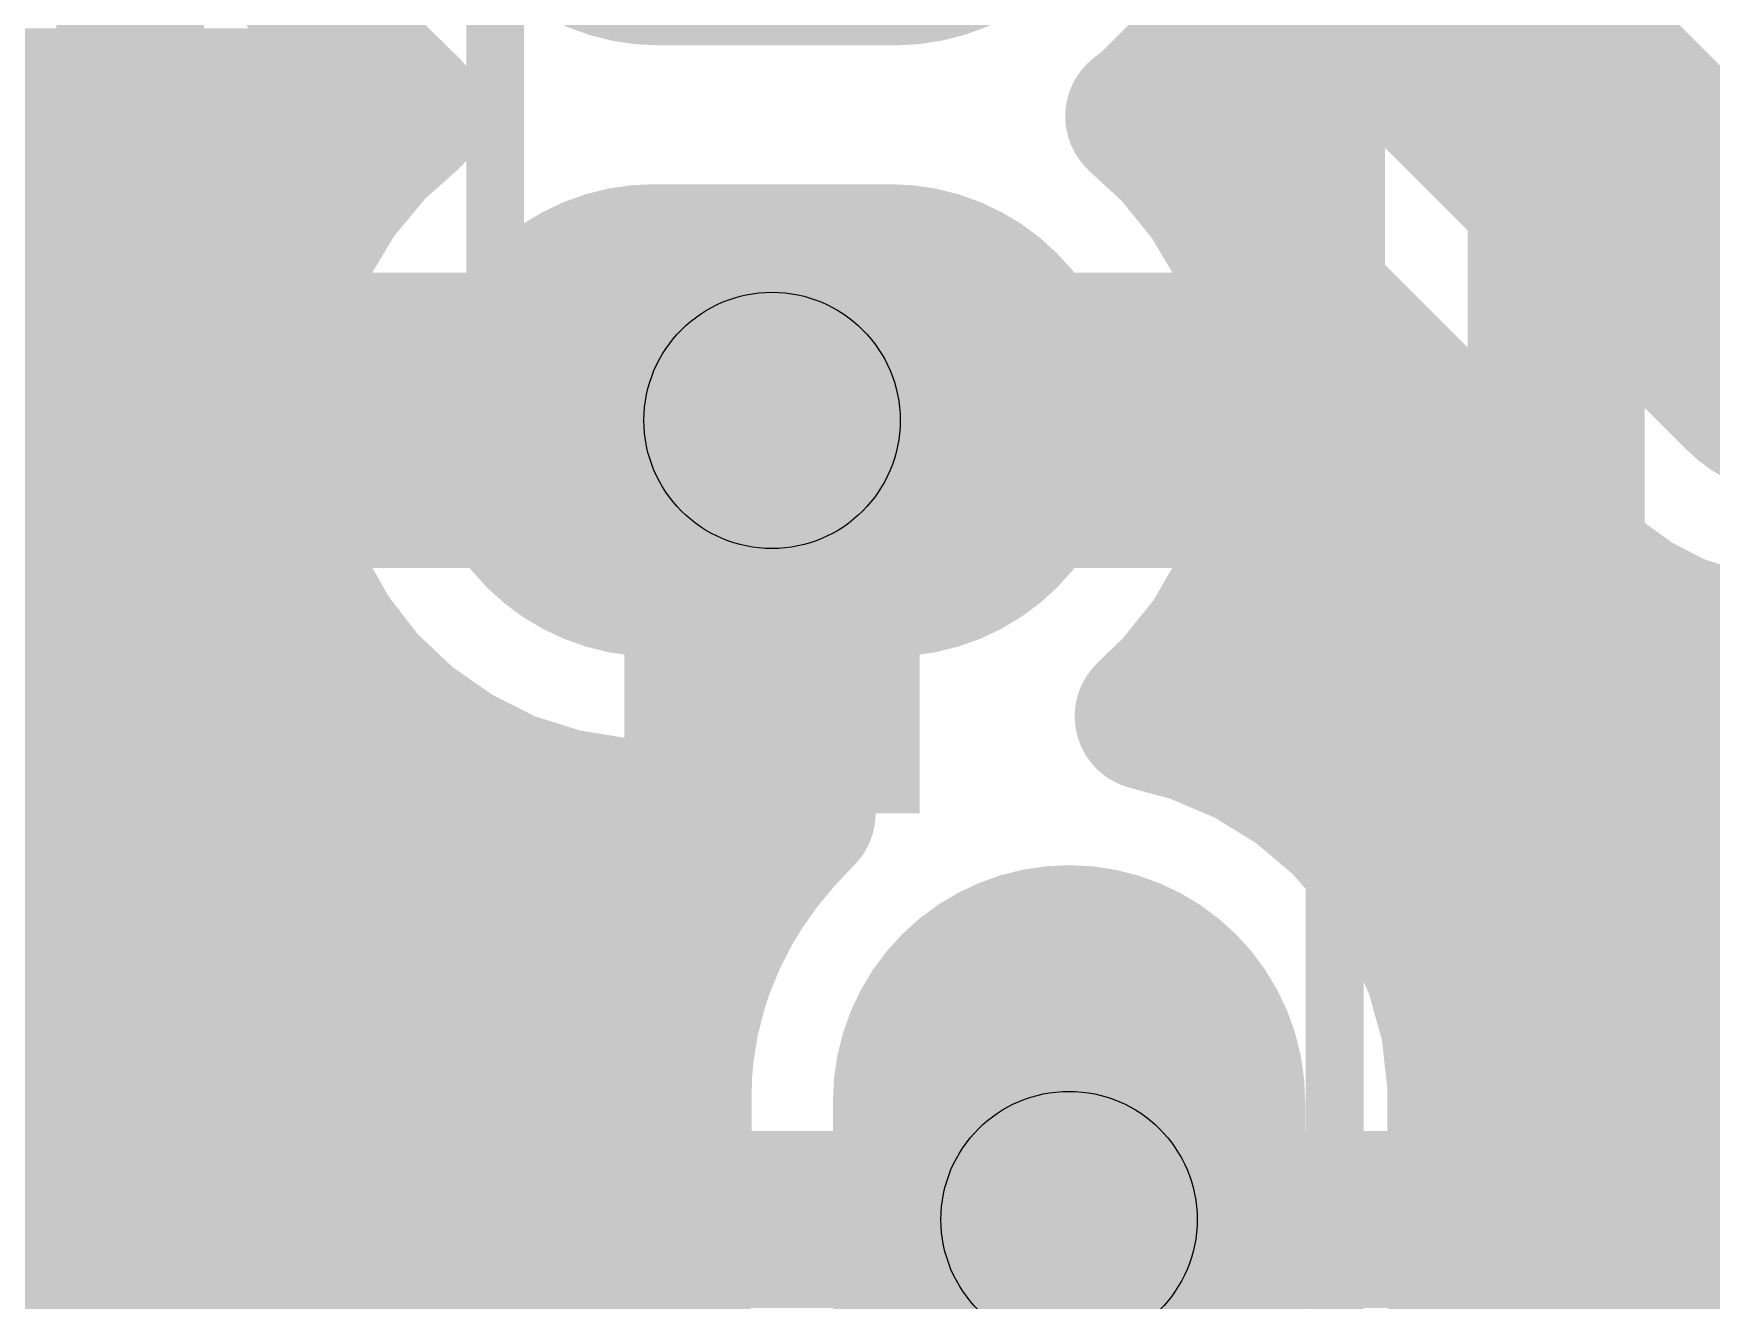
# Model space of a CAD drawing. Extents: x -0.06 to 2.31, y -0.06 to 2.06.
# Drawn here: x 0.4531 to 0.7373, y 1.0345 to 1.249 of the extents above; entities that cross this region are included whole.
import ezdxf

# ---------------------------------------------------------------- set-up
doc = ezdxf.new("R2010")
doc.units = 0
for name, color, linetype in [('Bottom', 6, 'CONTINUOUS'), ('Drill_Bottom', 8, 'CONTINUOUS'), ('Drill_Top', 7, 'CONTINUOUS'), ('Top', 5, 'CONTINUOUS'), ('Top_Silk', 2, 'CONTINUOUS')]:
    doc.layers.add(name, color=color, linetype=linetype)

msp = doc.modelspace()

# ---------------------------------------------------------------- linework, layer by layer
at = {"layer": 'Bottom', "linetype": 'CONTINUOUS'}
for points, const_width in [([(0.711, 1.791), (0.711, 0.754)], 0.03), ([(0.6695, 1.1206), (0.6695, 1.5418)], 0.025), ([(0.5023, 1.2523), (0.4976, 1.2616)], 0.025), ([(0.6604, 1.2616), (0.6557, 1.2523)], 0.025), ([(0.5084, 1.2438), (0.5023, 1.2523)], 0.025), ([(0.6557, 1.2523), (0.6496, 1.2438)], 0.025), ([(0.5169, 1.2355), (0.5084, 1.2438)], 0.025), ([(0.6496, 1.2438), (0.6422, 1.2364)], 0.025), ([(0.367, 1.2374), (0.5122, 1.2374)], 0.025), ([(0.5104, 1.2297), (0.5169, 1.2355)], 0.025), ([(0.6422, 1.2364), (0.6403, 1.235)], 0.025), ([(0.6458, 1.2374), (0.667, 1.2374)], 0.025), ([(0.6403, 1.235), (0.6466, 1.2292)], 0.025), ([(0.504, 1.222), (0.5104, 1.2297)], 0.025), ([(0.6466, 1.2292), (0.6529, 1.2214)], 0.025), ([(0.4989, 1.2135), (0.504, 1.222)], 0.025), ([(0.6529, 1.2214), (0.658, 1.2128)], 0.025), ([(0.367, 1.2126), (0.496, 1.2126)], 0.025), ([(0.4951, 1.2042), (0.4989, 1.2135)], 0.025), ([(0.658, 1.2128), (0.6617, 1.2035)], 0.025), ([(0.4927, 1.1945), (0.4951, 1.2042)], 0.025), ([(0.6617, 1.2035), (0.6639, 1.1938)], 0.025), ([(0.4918, 1.1835), (0.6647, 1.1835)], 0.05), ([(0.5782, 1.1835), (0.5782, 1.117)], 0.05), ([(0.4918, 1.1846), (0.4927, 1.1945)], 0.025), ([(0.6639, 1.1938), (0.6647, 1.1835)], 0.025), ([(0.367, 1.1877), (0.4894, 1.1877)], 0.025), ([(0.4923, 1.1746), (0.4918, 1.1846)], 0.025), ([(0.6647, 1.1835), (0.664, 1.1735)], 0.025), ([(0.4944, 1.1648), (0.4923, 1.1746)], 0.025), ([(0.664, 1.1735), (0.6618, 1.1638)], 0.025), ([(0.4979, 1.1555), (0.4944, 1.1648)], 0.025), ([(0.367, 1.1628), (0.4925, 1.1628)], 0.025), ([(0.6618, 1.1638), (0.6581, 1.1545)], 0.025), ([(0.5028, 1.1468), (0.4979, 1.1555)], 0.025), ([(0.6581, 1.1545), (0.6531, 1.1459)], 0.025), ([(0.5089, 1.1389), (0.5028, 1.1468)], 0.025), ([(0.6531, 1.1459), (0.6468, 1.1381)], 0.025), ([(0.5162, 1.132), (0.5089, 1.1389)], 0.025), ([(0.367, 1.138), (0.5073, 1.138)], 0.025), ([(0.6468, 1.1381), (0.6419, 1.1334)], 0.025), ([(0.6492, 1.138), (0.667, 1.138)], 0.025), ([(0.6419, 1.1334), (0.6497, 1.1313)], 0.025), ([(0.5244, 1.1263), (0.5162, 1.132)], 0.025), ([(0.6497, 1.1313), (0.6589, 1.1274)], 0.025), ([(0.6589, 1.1274), (0.6675, 1.1221)], 0.025), ([(0.5333, 1.1218), (0.5244, 1.1263)], 0.025), ([(0.5428, 1.1188), (0.5333, 1.1218)], 0.025), ([(0.6675, 1.1221), (0.6695, 1.1206)], 0.025), ([(0.5527, 1.1172), (0.5428, 1.1188)], 0.025), ([(0.5832, 1.117), (0.5527, 1.1172)], 0.025), ([(0.5773, 1.1107), (0.5832, 1.117)], 0.025), ([(0.0218, 1.1131), (0.5769, 1.1131)], 0.025), ([(0.5716, 1.1026), (0.5773, 1.1107)], 0.025), ([(0.567, 1.0937), (0.5716, 1.1026)], 0.025), ([(0.5639, 1.0842), (0.567, 1.0937)], 0.025), ([(0.259, 1.0882), (0.5626, 1.0882)], 0.025), ([(0.5623, 1.0743), (0.5639, 1.0842)], 0.025), ([(0.562, 1.0282), (0.5623, 1.0743)], 0.025), ([(0.2802, 1.0634), (0.5595, 1.0634)], 0.025), ([(0.562, 1.0482), (0.6285, 1.0482)], 0.03), ([(0.6285, 1.0482), (0.6285, 0.9618)], 0.03), ([(0.439, 1.0456), (0.4855, 0.9992)], 0.025), ([(0.4487, 1.0385), (0.5595, 1.0385)], 0.025), ([(0.5626, 1.0194), (0.562, 1.0282)], 0.025)]:
    msp.add_lwpolyline(points, dxfattribs=dict(at, const_width=const_width))
for points, const_width in [([(0.579, 1.287, 1), (0.539, 1.287, 1), (0.579, 1.287, 1)], 0.04), ([(0.619, 1.287, 1), (0.579, 1.287, 1), (0.619, 1.287, 1)], 0.04), ([(0.496, 1.2523, 1), (0.5085, 1.2523, 1), (0.496, 1.2523, 1)], 0.0125), ([(0.496, 1.2523, 1), (0.5085, 1.2523, 1), (0.496, 1.2523, 1)], 0.0125), ([(0.6495, 1.2523, 1), (0.662, 1.2523, 1), (0.6495, 1.2523, 1)], 0.0125), ([(0.6495, 1.2523, 1), (0.662, 1.2523, 1), (0.6495, 1.2523, 1)], 0.0125), ([(0.5022, 1.2438, 1), (0.5147, 1.2438, 1), (0.5022, 1.2438, 1)], 0.0125), ([(0.5022, 1.2438, 1), (0.5147, 1.2438, 1), (0.5022, 1.2438, 1)], 0.0125), ([(0.6433, 1.2438, 1), (0.6558, 1.2438, 1), (0.6433, 1.2438, 1)], 0.0125), ([(0.6433, 1.2438, 1), (0.6558, 1.2438, 1), (0.6433, 1.2438, 1)], 0.0125), ([(0.5106, 1.2355, 1), (0.5231, 1.2355, 1), (0.5106, 1.2355, 1)], 0.0125), ([(0.5106, 1.2355, 1), (0.5231, 1.2355, 1), (0.5106, 1.2355, 1)], 0.0125), ([(0.6359, 1.2364, 1), (0.6484, 1.2364, 1), (0.6359, 1.2364, 1)], 0.0125), ([(0.6359, 1.2364, 1), (0.6484, 1.2364, 1), (0.6359, 1.2364, 1)], 0.0125), ([(0.6341, 1.235, 1), (0.6466, 1.235, 1), (0.6341, 1.235, 1)], 0.0125), ([(0.6341, 1.235, 1), (0.6466, 1.235, 1), (0.6341, 1.235, 1)], 0.0125), ([(0.5042, 1.2297, 1), (0.5167, 1.2297, 1), (0.5042, 1.2297, 1)], 0.0125), ([(0.5042, 1.2297, 1), (0.5167, 1.2297, 1), (0.5042, 1.2297, 1)], 0.0125), ([(0.6403, 1.2292, 1), (0.6528, 1.2292, 1), (0.6403, 1.2292, 1)], 0.0125), ([(0.6403, 1.2292, 1), (0.6528, 1.2292, 1), (0.6403, 1.2292, 1)], 0.0125), ([(0.4978, 1.222, 1), (0.5103, 1.222, 1), (0.4978, 1.222, 1)], 0.0125), ([(0.4978, 1.222, 1), (0.5103, 1.222, 1), (0.4978, 1.222, 1)], 0.0125), ([(0.6466, 1.2214, 1), (0.6591, 1.2214, 1), (0.6466, 1.2214, 1)], 0.0125), ([(0.6466, 1.2214, 1), (0.6591, 1.2214, 1), (0.6466, 1.2214, 1)], 0.0125), ([(0.4926, 1.2135, 1), (0.5051, 1.2135, 1), (0.4926, 1.2135, 1)], 0.0125), ([(0.4926, 1.2135, 1), (0.5051, 1.2135, 1), (0.4926, 1.2135, 1)], 0.0125), ([(0.6517, 1.2128, 1), (0.6642, 1.2128, 1), (0.6517, 1.2128, 1)], 0.0125), ([(0.6517, 1.2128, 1), (0.6642, 1.2128, 1), (0.6517, 1.2128, 1)], 0.0125), ([(0.5782, 1.1835, 1), (0.5382, 1.1835, 1), (0.5782, 1.1835, 1)], 0.04), ([(0.6182, 1.1835, 1), (0.5782, 1.1835, 1), (0.6182, 1.1835, 1)], 0.04), ([(0.4888, 1.2042, 1), (0.5013, 1.2042, 1), (0.4888, 1.2042, 1)], 0.0125), ([(0.4888, 1.2042, 1), (0.5013, 1.2042, 1), (0.4888, 1.2042, 1)], 0.0125), ([(0.6554, 1.2035, 1), (0.6679, 1.2035, 1), (0.6554, 1.2035, 1)], 0.0125), ([(0.6554, 1.2035, 1), (0.6679, 1.2035, 1), (0.6554, 1.2035, 1)], 0.0125), ([(0.4864, 1.1945, 1), (0.4989, 1.1945, 1), (0.4864, 1.1945, 1)], 0.0125), ([(0.4864, 1.1945, 1), (0.4989, 1.1945, 1), (0.4864, 1.1945, 1)], 0.0125), ([(0.6577, 1.1938, 1), (0.6702, 1.1938, 1), (0.6577, 1.1938, 1)], 0.0125), ([(0.6577, 1.1938, 1), (0.6702, 1.1938, 1), (0.6577, 1.1938, 1)], 0.0125), ([(0.4855, 1.1846, 1), (0.498, 1.1846, 1), (0.4855, 1.1846, 1)], 0.0125), ([(0.4855, 1.1846, 1), (0.498, 1.1846, 1), (0.4855, 1.1846, 1)], 0.0125), ([(0.6585, 1.1835, 1), (0.671, 1.1835, 1), (0.6585, 1.1835, 1)], 0.0125), ([(0.6585, 1.1835, 1), (0.671, 1.1835, 1), (0.6585, 1.1835, 1)], 0.0125), ([(0.4861, 1.1746, 1), (0.4986, 1.1746, 1), (0.4861, 1.1746, 1)], 0.0125), ([(0.4861, 1.1746, 1), (0.4986, 1.1746, 1), (0.4861, 1.1746, 1)], 0.0125), ([(0.6577, 1.1735, 1), (0.6702, 1.1735, 1), (0.6577, 1.1735, 1)], 0.0125), ([(0.6577, 1.1735, 1), (0.6702, 1.1735, 1), (0.6577, 1.1735, 1)], 0.0125), ([(0.4882, 1.1648, 1), (0.5007, 1.1648, 1), (0.4882, 1.1648, 1)], 0.0125), ([(0.4882, 1.1648, 1), (0.5007, 1.1648, 1), (0.4882, 1.1648, 1)], 0.0125), ([(0.6555, 1.1638, 1), (0.668, 1.1638, 1), (0.6555, 1.1638, 1)], 0.0125), ([(0.6555, 1.1638, 1), (0.668, 1.1638, 1), (0.6555, 1.1638, 1)], 0.0125), ([(0.4917, 1.1555, 1), (0.5042, 1.1555, 1), (0.4917, 1.1555, 1)], 0.0125), ([(0.4917, 1.1555, 1), (0.5042, 1.1555, 1), (0.4917, 1.1555, 1)], 0.0125), ([(0.6518, 1.1545, 1), (0.6643, 1.1545, 1), (0.6518, 1.1545, 1)], 0.0125), ([(0.6518, 1.1545, 1), (0.6643, 1.1545, 1), (0.6518, 1.1545, 1)], 0.0125), ([(0.4966, 1.1468, 1), (0.5091, 1.1468, 1), (0.4966, 1.1468, 1)], 0.0125), ([(0.4966, 1.1468, 1), (0.5091, 1.1468, 1), (0.4966, 1.1468, 1)], 0.0125), ([(0.6468, 1.1459, 1), (0.6593, 1.1459, 1), (0.6468, 1.1459, 1)], 0.0125), ([(0.6468, 1.1459, 1), (0.6593, 1.1459, 1), (0.6468, 1.1459, 1)], 0.0125), ([(0.5027, 1.1389, 1), (0.5152, 1.1389, 1), (0.5027, 1.1389, 1)], 0.0125), ([(0.5027, 1.1389, 1), (0.5152, 1.1389, 1), (0.5027, 1.1389, 1)], 0.0125), ([(0.6406, 1.1381, 1), (0.6531, 1.1381, 1), (0.6406, 1.1381, 1)], 0.0125), ([(0.6406, 1.1381, 1), (0.6531, 1.1381, 1), (0.6406, 1.1381, 1)], 0.0125), ([(0.6357, 1.1334, 1), (0.6482, 1.1334, 1), (0.6357, 1.1334, 1)], 0.0125), ([(0.6357, 1.1334, 1), (0.6482, 1.1334, 1), (0.6357, 1.1334, 1)], 0.0125), ([(0.5099, 1.132, 1), (0.5224, 1.132, 1), (0.5099, 1.132, 1)], 0.0125), ([(0.5099, 1.132, 1), (0.5224, 1.132, 1), (0.5099, 1.132, 1)], 0.0125), ([(0.6435, 1.1313, 1), (0.656, 1.1313, 1), (0.6435, 1.1313, 1)], 0.0125), ([(0.6435, 1.1313, 1), (0.656, 1.1313, 1), (0.6435, 1.1313, 1)], 0.0125), ([(0.6527, 1.1274, 1), (0.6652, 1.1274, 1), (0.6527, 1.1274, 1)], 0.0125), ([(0.6527, 1.1274, 1), (0.6652, 1.1274, 1), (0.6527, 1.1274, 1)], 0.0125), ([(0.5181, 1.1263, 1), (0.5306, 1.1263, 1), (0.5181, 1.1263, 1)], 0.0125), ([(0.5181, 1.1263, 1), (0.5306, 1.1263, 1), (0.5181, 1.1263, 1)], 0.0125), ([(0.5271, 1.1218, 1), (0.5396, 1.1218, 1), (0.5271, 1.1218, 1)], 0.0125), ([(0.5271, 1.1218, 1), (0.5396, 1.1218, 1), (0.5271, 1.1218, 1)], 0.0125), ([(0.6612, 1.1221, 1), (0.6737, 1.1221, 1), (0.6612, 1.1221, 1)], 0.0125), ([(0.6612, 1.1221, 1), (0.6737, 1.1221, 1), (0.6612, 1.1221, 1)], 0.0125), ([(0.5366, 1.1188, 1), (0.5491, 1.1188, 1), (0.5366, 1.1188, 1)], 0.0125), ([(0.5366, 1.1188, 1), (0.5491, 1.1188, 1), (0.5366, 1.1188, 1)], 0.0125), ([(0.6633, 1.1206, 1), (0.6758, 1.1206, 1), (0.6633, 1.1206, 1)], 0.0125), ([(0.6633, 1.1206, 1), (0.6758, 1.1206, 1), (0.6633, 1.1206, 1)], 0.0125), ([(0.5465, 1.1172, 1), (0.559, 1.1172, 1), (0.5465, 1.1172, 1)], 0.0125), ([(0.5465, 1.1172, 1), (0.559, 1.1172, 1), (0.5465, 1.1172, 1)], 0.0125), ([(0.577, 1.117, 1), (0.5895, 1.117, 1), (0.577, 1.117, 1)], 0.0125), ([(0.577, 1.117, 1), (0.5895, 1.117, 1), (0.577, 1.117, 1)], 0.0125), ([(0.5711, 1.1107, 1), (0.5836, 1.1107, 1), (0.5711, 1.1107, 1)], 0.0125), ([(0.5711, 1.1107, 1), (0.5836, 1.1107, 1), (0.5711, 1.1107, 1)], 0.0125), ([(0.5653, 1.1026, 1), (0.5778, 1.1026, 1), (0.5653, 1.1026, 1)], 0.0125), ([(0.5653, 1.1026, 1), (0.5778, 1.1026, 1), (0.5653, 1.1026, 1)], 0.0125), ([(0.5608, 1.0937, 1), (0.5733, 1.0937, 1), (0.5608, 1.0937, 1)], 0.0125), ([(0.5608, 1.0937, 1), (0.5733, 1.0937, 1), (0.5608, 1.0937, 1)], 0.0125), ([(0.6485, 1.0682, 1), (0.6085, 1.0682, 1), (0.6485, 1.0682, 1)], 0.04), ([(0.5577, 1.0842, 1), (0.5702, 1.0842, 1), (0.5577, 1.0842, 1)], 0.0125), ([(0.5577, 1.0842, 1), (0.5702, 1.0842, 1), (0.5577, 1.0842, 1)], 0.0125), ([(0.556, 1.0743, 1), (0.5685, 1.0743, 1), (0.556, 1.0743, 1)], 0.0125), ([(0.556, 1.0743, 1), (0.5685, 1.0743, 1), (0.556, 1.0743, 1)], 0.0125), ([(0.6485, 1.0282, 1), (0.6085, 1.0282, 1), (0.6485, 1.0282, 1)], 0.04), ([(0.5557, 1.0282, 1), (0.5682, 1.0282, 1), (0.5557, 1.0282, 1)], 0.0125), ([(0.5557, 1.0282, 1), (0.5682, 1.0282, 1), (0.5557, 1.0282, 1)], 0.0125)]:
    msp.add_lwpolyline(points, format="xyb", dxfattribs=dict(at, const_width=const_width))
at = {"layer": 'Bottom'}
for points in [[(0.559, 1.327), (0.599, 1.327), (0.559, 1.247), (0.599, 1.247)], [(0.5582, 1.2235), (0.5982, 1.2235), (0.5582, 1.1435), (0.5982, 1.1435)], [(0.5885, 1.0682), (0.6685, 1.0682), (0.5885, 1.0282), (0.6685, 1.0282)]]:
    msp.add_solid(points, dxfattribs=at)
at = {"layer": 'Drill_Bottom'}
for centre in [(0.5782, 1.1835), (0.6285, 1.0482)]:
    msp.add_circle(centre, 0.0217, dxfattribs=at)
at = {"layer": 'Drill_Top'}
for centre in [(0.5782, 1.1835), (0.6285, 1.0482)]:
    msp.add_circle(centre, 0.0217, dxfattribs=at)
at = {"layer": 'Top', "linetype": 'CONTINUOUS'}
for points, const_width in [([(0.4695, 1.5705), (0.4695, 1.1081)], 0.025), ([(0.66, 1.287), (0.751, 1.196)], 0.05), ([(0.5023, 1.2523), (0.4976, 1.2616)], 0.025), ([(0.5084, 1.2438), (0.5023, 1.2523)], 0.025), ([(0.5169, 1.2355), (0.5084, 1.2438)], 0.025), ([(0.472, 1.2374), (0.5122, 1.2374)], 0.025), ([(0.5104, 1.2297), (0.5169, 1.2355)], 0.025), ([(0.504, 1.222), (0.5104, 1.2297)], 0.025), ([(0.4989, 1.2135), (0.504, 1.222)], 0.025), ([(0.6881, 1.1861), (0.6532, 1.221)], 0.025), ([(0.6532, 1.221), (0.658, 1.2128)], 0.025), ([(0.472, 1.2126), (0.496, 1.2126)], 0.025), ([(0.4951, 1.2042), (0.4989, 1.2135)], 0.025), ([(0.658, 1.2128), (0.6617, 1.2035)], 0.025), ([(0.751, 1.196), (0.853, 1.196)], 0.05), ([(0.4927, 1.1945), (0.4951, 1.2042)], 0.025), ([(0.6617, 1.2035), (0.6639, 1.1938)], 0.025), ([(0.4918, 1.1835), (0.6647, 1.1835)], 0.05), ([(0.5782, 1.1835), (0.5782, 1.117)], 0.05), ([(0.4918, 1.1846), (0.4927, 1.1945)], 0.025), ([(0.6639, 1.1938), (0.6647, 1.1835)], 0.025), ([(0.472, 1.1877), (0.4894, 1.1877)], 0.025), ([(0.6671, 1.1877), (0.684, 1.1877)], 0.025), ([(0.4923, 1.1746), (0.4918, 1.1846)], 0.025), ([(0.7176, 1.1568), (0.6881, 1.1861)], 0.025), ([(0.6647, 1.1835), (0.664, 1.1735)], 0.025), ([(0.4944, 1.1648), (0.4923, 1.1746)], 0.025), ([(0.664, 1.1735), (0.6618, 1.1638)], 0.025), ([(0.4979, 1.1555), (0.4944, 1.1648)], 0.025), ([(0.472, 1.1628), (0.4925, 1.1628)], 0.025), ([(0.6618, 1.1638), (0.6581, 1.1545)], 0.025), ([(0.6639, 1.1628), (0.7088, 1.1628)], 0.025), ([(0.5028, 1.1468), (0.4979, 1.1555)], 0.025), ([(0.7241, 1.1521), (0.7176, 1.1568)], 0.025), ([(0.6581, 1.1545), (0.6531, 1.1459)], 0.025), ([(0.7313, 1.1484), (0.7241, 1.1521)], 0.025), ([(0.739, 1.1459), (0.7313, 1.1484)], 0.025), ([(0.5089, 1.1389), (0.5028, 1.1468)], 0.025), ([(0.6531, 1.1459), (0.6468, 1.1381)], 0.025), ([(0.747, 1.1447), (0.739, 1.1459)], 0.025), ([(0.7945, 1.1445), (0.747, 1.1447)], 0.025), ([(0.5162, 1.132), (0.5089, 1.1389)], 0.025), ([(0.472, 1.138), (0.5073, 1.138)], 0.025), ([(0.6468, 1.1381), (0.6419, 1.1334)], 0.025), ([(0.6492, 1.138), (0.796, 1.138)], 0.025), ([(0.6419, 1.1334), (0.6497, 1.1313)], 0.025), ([(0.5244, 1.1263), (0.5162, 1.132)], 0.025), ([(0.6497, 1.1313), (0.6589, 1.1274)], 0.025), ([(0.6589, 1.1274), (0.6675, 1.1221)], 0.025), ([(0.5333, 1.1218), (0.5244, 1.1263)], 0.025), ([(0.5428, 1.1188), (0.5333, 1.1218)], 0.025), ([(0.6675, 1.1221), (0.6751, 1.1157)], 0.025), ([(0.5527, 1.1172), (0.5428, 1.1188)], 0.025), ([(0.5832, 1.117), (0.5527, 1.1172)], 0.025), ([(0.5807, 1.1145), (0.5832, 1.117)], 0.025), ([(0.6751, 1.1157), (0.6817, 1.1082)], 0.025), ([(0.472, 1.1131), (0.5769, 1.1131)], 0.025), ([(0.5743, 1.1068), (0.5807, 1.1145)], 0.025), ([(0.6801, 1.1131), (0.8289, 1.1131)], 0.025), ([(0.4695, 1.1081), (0.5635, 1.0144)], 0.025), ([(0.6817, 1.1082), (0.6871, 1.0998)], 0.025), ([(0.5691, 1.0982), (0.5743, 1.1068)], 0.025), ([(0.6871, 1.0998), (0.6911, 1.0906)], 0.025), ([(0.5653, 1.089), (0.5691, 1.0982)], 0.025), ([(0.428, 1.091), (0.611, 0.908)], 0.03), ([(0.6911, 1.0906), (0.6938, 1.081)], 0.025), ([(0.4919, 1.0882), (0.5626, 1.0882)], 0.025), ([(0.5629, 1.0793), (0.5653, 1.089)], 0.025), ([(0.6944, 1.0882), (2.2265, 1.0882)], 0.025), ([(0.562, 1.0693), (0.5629, 1.0793)], 0.025), ([(0.6938, 1.081), (0.6949, 1.0711)], 0.025), ([(0.6949, 1.0711), (0.695, 1.0257)], 0.025), ([(0.5621, 1.0243), (0.562, 1.0693)], 0.025), ([(0.5168, 1.0634), (0.5595, 1.0634)], 0.025), ([(0.6975, 1.0634), (0.777, 1.0634)], 0.025), ([(0.562, 1.0482), (0.695, 1.0482)], 0.03), ([(0.6285, 1.0482), (0.6285, 0.9618)], 0.03), ([(0.5417, 1.0385), (0.5595, 1.0385)], 0.025), ([(0.6975, 1.0385), (0.777, 1.0385)], 0.025), ([(0.695, 1.0257), (0.6938, 1.0158)], 0.025), ([(0.5635, 1.0144), (0.5621, 1.0243)], 0.025)]:
    msp.add_lwpolyline(points, dxfattribs=dict(at, const_width=const_width))
for points, const_width in [([(0.579, 1.287, 1), (0.539, 1.287, 1), (0.579, 1.287, 1)], 0.04), ([(0.619, 1.287, 1), (0.579, 1.287, 1), (0.619, 1.287, 1)], 0.04), ([(0.496, 1.2523, 1), (0.5085, 1.2523, 1), (0.496, 1.2523, 1)], 0.0125), ([(0.496, 1.2523, 1), (0.5085, 1.2523, 1), (0.496, 1.2523, 1)], 0.0125), ([(0.5022, 1.2438, 1), (0.5147, 1.2438, 1), (0.5022, 1.2438, 1)], 0.0125), ([(0.5022, 1.2438, 1), (0.5147, 1.2438, 1), (0.5022, 1.2438, 1)], 0.0125), ([(0.5106, 1.2355, 1), (0.5231, 1.2355, 1), (0.5106, 1.2355, 1)], 0.0125), ([(0.5106, 1.2355, 1), (0.5231, 1.2355, 1), (0.5106, 1.2355, 1)], 0.0125), ([(0.5042, 1.2297, 1), (0.5167, 1.2297, 1), (0.5042, 1.2297, 1)], 0.0125), ([(0.5042, 1.2297, 1), (0.5167, 1.2297, 1), (0.5042, 1.2297, 1)], 0.0125), ([(0.4978, 1.222, 1), (0.5103, 1.222, 1), (0.4978, 1.222, 1)], 0.0125), ([(0.4978, 1.222, 1), (0.5103, 1.222, 1), (0.4978, 1.222, 1)], 0.0125), ([(0.6469, 1.221, 1), (0.6594, 1.221, 1), (0.6469, 1.221, 1)], 0.0125), ([(0.6469, 1.221, 1), (0.6594, 1.221, 1), (0.6469, 1.221, 1)], 0.0125), ([(0.4926, 1.2135, 1), (0.5051, 1.2135, 1), (0.4926, 1.2135, 1)], 0.0125), ([(0.4926, 1.2135, 1), (0.5051, 1.2135, 1), (0.4926, 1.2135, 1)], 0.0125), ([(0.6517, 1.2128, 1), (0.6642, 1.2128, 1), (0.6517, 1.2128, 1)], 0.0125), ([(0.6517, 1.2128, 1), (0.6642, 1.2128, 1), (0.6517, 1.2128, 1)], 0.0125), ([(0.5782, 1.1835, 1), (0.5382, 1.1835, 1), (0.5782, 1.1835, 1)], 0.04), ([(0.6182, 1.1835, 1), (0.5782, 1.1835, 1), (0.6182, 1.1835, 1)], 0.04), ([(0.7385, 1.196, 1), (0.7635, 1.196, 1), (0.7385, 1.196, 1)], 0.025), ([(0.7385, 1.196, 1), (0.7635, 1.196, 1), (0.7385, 1.196, 1)], 0.025), ([(0.4888, 1.2042, 1), (0.5013, 1.2042, 1), (0.4888, 1.2042, 1)], 0.0125), ([(0.4888, 1.2042, 1), (0.5013, 1.2042, 1), (0.4888, 1.2042, 1)], 0.0125), ([(0.6554, 1.2035, 1), (0.6679, 1.2035, 1), (0.6554, 1.2035, 1)], 0.0125), ([(0.6554, 1.2035, 1), (0.6679, 1.2035, 1), (0.6554, 1.2035, 1)], 0.0125), ([(0.4864, 1.1945, 1), (0.4989, 1.1945, 1), (0.4864, 1.1945, 1)], 0.0125), ([(0.4864, 1.1945, 1), (0.4989, 1.1945, 1), (0.4864, 1.1945, 1)], 0.0125), ([(0.6577, 1.1938, 1), (0.6702, 1.1938, 1), (0.6577, 1.1938, 1)], 0.0125), ([(0.6577, 1.1938, 1), (0.6702, 1.1938, 1), (0.6577, 1.1938, 1)], 0.0125), ([(0.4855, 1.1846, 1), (0.498, 1.1846, 1), (0.4855, 1.1846, 1)], 0.0125), ([(0.4855, 1.1846, 1), (0.498, 1.1846, 1), (0.4855, 1.1846, 1)], 0.0125), ([(0.6818, 1.1861, 1), (0.6943, 1.1861, 1), (0.6818, 1.1861, 1)], 0.0125), ([(0.6818, 1.1861, 1), (0.6943, 1.1861, 1), (0.6818, 1.1861, 1)], 0.0125), ([(0.6585, 1.1835, 1), (0.671, 1.1835, 1), (0.6585, 1.1835, 1)], 0.0125), ([(0.6585, 1.1835, 1), (0.671, 1.1835, 1), (0.6585, 1.1835, 1)], 0.0125), ([(0.4861, 1.1746, 1), (0.4986, 1.1746, 1), (0.4861, 1.1746, 1)], 0.0125), ([(0.4861, 1.1746, 1), (0.4986, 1.1746, 1), (0.4861, 1.1746, 1)], 0.0125), ([(0.6577, 1.1735, 1), (0.6702, 1.1735, 1), (0.6577, 1.1735, 1)], 0.0125), ([(0.6577, 1.1735, 1), (0.6702, 1.1735, 1), (0.6577, 1.1735, 1)], 0.0125), ([(0.4882, 1.1648, 1), (0.5007, 1.1648, 1), (0.4882, 1.1648, 1)], 0.0125), ([(0.4882, 1.1648, 1), (0.5007, 1.1648, 1), (0.4882, 1.1648, 1)], 0.0125), ([(0.6555, 1.1638, 1), (0.668, 1.1638, 1), (0.6555, 1.1638, 1)], 0.0125), ([(0.6555, 1.1638, 1), (0.668, 1.1638, 1), (0.6555, 1.1638, 1)], 0.0125), ([(0.4917, 1.1555, 1), (0.5042, 1.1555, 1), (0.4917, 1.1555, 1)], 0.0125), ([(0.4917, 1.1555, 1), (0.5042, 1.1555, 1), (0.4917, 1.1555, 1)], 0.0125), ([(0.7113, 1.1568, 1), (0.7238, 1.1568, 1), (0.7113, 1.1568, 1)], 0.0125), ([(0.7113, 1.1568, 1), (0.7238, 1.1568, 1), (0.7113, 1.1568, 1)], 0.0125), ([(0.6518, 1.1545, 1), (0.6643, 1.1545, 1), (0.6518, 1.1545, 1)], 0.0125), ([(0.6518, 1.1545, 1), (0.6643, 1.1545, 1), (0.6518, 1.1545, 1)], 0.0125), ([(0.7178, 1.1521, 1), (0.7303, 1.1521, 1), (0.7178, 1.1521, 1)], 0.0125), ([(0.7178, 1.1521, 1), (0.7303, 1.1521, 1), (0.7178, 1.1521, 1)], 0.0125), ([(0.725, 1.1484, 1), (0.7375, 1.1484, 1), (0.725, 1.1484, 1)], 0.0125), ([(0.725, 1.1484, 1), (0.7375, 1.1484, 1), (0.725, 1.1484, 1)], 0.0125), ([(0.4966, 1.1468, 1), (0.5091, 1.1468, 1), (0.4966, 1.1468, 1)], 0.0125), ([(0.4966, 1.1468, 1), (0.5091, 1.1468, 1), (0.4966, 1.1468, 1)], 0.0125), ([(0.6468, 1.1459, 1), (0.6593, 1.1459, 1), (0.6468, 1.1459, 1)], 0.0125), ([(0.6468, 1.1459, 1), (0.6593, 1.1459, 1), (0.6468, 1.1459, 1)], 0.0125), ([(0.7327, 1.1459, 1), (0.7452, 1.1459, 1), (0.7327, 1.1459, 1)], 0.0125), ([(0.7327, 1.1459, 1), (0.7452, 1.1459, 1), (0.7327, 1.1459, 1)], 0.0125), ([(0.7407, 1.1447, 1), (0.7532, 1.1447, 1), (0.7407, 1.1447, 1)], 0.0125), ([(0.7407, 1.1447, 1), (0.7532, 1.1447, 1), (0.7407, 1.1447, 1)], 0.0125), ([(0.5027, 1.1389, 1), (0.5152, 1.1389, 1), (0.5027, 1.1389, 1)], 0.0125), ([(0.5027, 1.1389, 1), (0.5152, 1.1389, 1), (0.5027, 1.1389, 1)], 0.0125), ([(0.6406, 1.1381, 1), (0.6531, 1.1381, 1), (0.6406, 1.1381, 1)], 0.0125), ([(0.6406, 1.1381, 1), (0.6531, 1.1381, 1), (0.6406, 1.1381, 1)], 0.0125), ([(0.6357, 1.1334, 1), (0.6482, 1.1334, 1), (0.6357, 1.1334, 1)], 0.0125), ([(0.6357, 1.1334, 1), (0.6482, 1.1334, 1), (0.6357, 1.1334, 1)], 0.0125), ([(0.5099, 1.132, 1), (0.5224, 1.132, 1), (0.5099, 1.132, 1)], 0.0125), ([(0.5099, 1.132, 1), (0.5224, 1.132, 1), (0.5099, 1.132, 1)], 0.0125), ([(0.6435, 1.1313, 1), (0.656, 1.1313, 1), (0.6435, 1.1313, 1)], 0.0125), ([(0.6435, 1.1313, 1), (0.656, 1.1313, 1), (0.6435, 1.1313, 1)], 0.0125), ([(0.6527, 1.1274, 1), (0.6652, 1.1274, 1), (0.6527, 1.1274, 1)], 0.0125), ([(0.6527, 1.1274, 1), (0.6652, 1.1274, 1), (0.6527, 1.1274, 1)], 0.0125), ([(0.5181, 1.1263, 1), (0.5306, 1.1263, 1), (0.5181, 1.1263, 1)], 0.0125), ([(0.5181, 1.1263, 1), (0.5306, 1.1263, 1), (0.5181, 1.1263, 1)], 0.0125), ([(0.5271, 1.1218, 1), (0.5396, 1.1218, 1), (0.5271, 1.1218, 1)], 0.0125), ([(0.5271, 1.1218, 1), (0.5396, 1.1218, 1), (0.5271, 1.1218, 1)], 0.0125), ([(0.6612, 1.1221, 1), (0.6737, 1.1221, 1), (0.6612, 1.1221, 1)], 0.0125), ([(0.6612, 1.1221, 1), (0.6737, 1.1221, 1), (0.6612, 1.1221, 1)], 0.0125), ([(0.5366, 1.1188, 1), (0.5491, 1.1188, 1), (0.5366, 1.1188, 1)], 0.0125), ([(0.5366, 1.1188, 1), (0.5491, 1.1188, 1), (0.5366, 1.1188, 1)], 0.0125), ([(0.5465, 1.1172, 1), (0.559, 1.1172, 1), (0.5465, 1.1172, 1)], 0.0125), ([(0.5465, 1.1172, 1), (0.559, 1.1172, 1), (0.5465, 1.1172, 1)], 0.0125), ([(0.577, 1.117, 1), (0.5895, 1.117, 1), (0.577, 1.117, 1)], 0.0125), ([(0.577, 1.117, 1), (0.5895, 1.117, 1), (0.577, 1.117, 1)], 0.0125), ([(0.6688, 1.1157, 1), (0.6813, 1.1157, 1), (0.6688, 1.1157, 1)], 0.0125), ([(0.6688, 1.1157, 1), (0.6813, 1.1157, 1), (0.6688, 1.1157, 1)], 0.0125), ([(0.5744, 1.1145, 1), (0.5869, 1.1145, 1), (0.5744, 1.1145, 1)], 0.0125), ([(0.5744, 1.1145, 1), (0.5869, 1.1145, 1), (0.5744, 1.1145, 1)], 0.0125), ([(0.4633, 1.1081, 1), (0.4758, 1.1081, 1), (0.4633, 1.1081, 1)], 0.0125), ([(0.4633, 1.1081, 1), (0.4758, 1.1081, 1), (0.4633, 1.1081, 1)], 0.0125), ([(0.6754, 1.1082, 1), (0.6879, 1.1082, 1), (0.6754, 1.1082, 1)], 0.0125), ([(0.6754, 1.1082, 1), (0.6879, 1.1082, 1), (0.6754, 1.1082, 1)], 0.0125), ([(0.568, 1.1068, 1), (0.5805, 1.1068, 1), (0.568, 1.1068, 1)], 0.0125), ([(0.568, 1.1068, 1), (0.5805, 1.1068, 1), (0.568, 1.1068, 1)], 0.0125), ([(0.6808, 1.0998, 1), (0.6933, 1.0998, 1), (0.6808, 1.0998, 1)], 0.0125), ([(0.6808, 1.0998, 1), (0.6933, 1.0998, 1), (0.6808, 1.0998, 1)], 0.0125), ([(0.5629, 1.0982, 1), (0.5754, 1.0982, 1), (0.5629, 1.0982, 1)], 0.0125), ([(0.5629, 1.0982, 1), (0.5754, 1.0982, 1), (0.5629, 1.0982, 1)], 0.0125), ([(0.6485, 1.0682, 1), (0.6085, 1.0682, 1), (0.6485, 1.0682, 1)], 0.04), ([(0.6849, 1.0906, 1), (0.6974, 1.0906, 1), (0.6849, 1.0906, 1)], 0.0125), ([(0.6849, 1.0906, 1), (0.6974, 1.0906, 1), (0.6849, 1.0906, 1)], 0.0125), ([(0.5591, 1.089, 1), (0.5716, 1.089, 1), (0.5591, 1.089, 1)], 0.0125), ([(0.5591, 1.089, 1), (0.5716, 1.089, 1), (0.5591, 1.089, 1)], 0.0125), ([(0.5567, 1.0793, 1), (0.5692, 1.0793, 1), (0.5567, 1.0793, 1)], 0.0125), ([(0.5567, 1.0793, 1), (0.5692, 1.0793, 1), (0.5567, 1.0793, 1)], 0.0125), ([(0.6875, 1.081, 1), (0.7, 1.081, 1), (0.6875, 1.081, 1)], 0.0125), ([(0.6875, 1.081, 1), (0.7, 1.081, 1), (0.6875, 1.081, 1)], 0.0125), ([(0.6887, 1.0711, 1), (0.7012, 1.0711, 1), (0.6887, 1.0711, 1)], 0.0125), ([(0.6887, 1.0711, 1), (0.7012, 1.0711, 1), (0.6887, 1.0711, 1)], 0.0125), ([(0.5558, 1.0693, 1), (0.5683, 1.0693, 1), (0.5558, 1.0693, 1)], 0.0125), ([(0.5558, 1.0693, 1), (0.5683, 1.0693, 1), (0.5558, 1.0693, 1)], 0.0125), ([(0.6485, 1.0282, 1), (0.6085, 1.0282, 1), (0.6485, 1.0282, 1)], 0.04), ([(0.6887, 1.0257, 1), (0.7012, 1.0257, 1), (0.6887, 1.0257, 1)], 0.0125), ([(0.6887, 1.0257, 1), (0.7012, 1.0257, 1), (0.6887, 1.0257, 1)], 0.0125), ([(0.5559, 1.0243, 1), (0.5684, 1.0243, 1), (0.5559, 1.0243, 1)], 0.0125), ([(0.5559, 1.0243, 1), (0.5684, 1.0243, 1), (0.5559, 1.0243, 1)], 0.0125)]:
    msp.add_lwpolyline(points, format="xyb", dxfattribs=dict(at, const_width=const_width))
at = {"layer": 'Top'}
for points in [[(0.559, 1.327), (0.599, 1.327), (0.559, 1.247), (0.599, 1.247)], [(0.5582, 1.2235), (0.5982, 1.2235), (0.5582, 1.1435), (0.5982, 1.1435)], [(0.5885, 1.0682), (0.6685, 1.0682), (0.5885, 1.0282), (0.6685, 1.0282)]]:
    msp.add_solid(points, dxfattribs=at)
at = {"layer": 'Top_Silk', "linetype": 'CONTINUOUS', "const_width": 0.0098}
for points in [[(0.5313, 1.9728), (0.5313, 1.2012)], [(1.7085, 0.8082), (0.6735, 0.8082), (0.6735, 1.8432), (1.7085, 1.8432), (1.7085, 0.8082)], [(0.464, 1.226), (0.464, 1.141)], [(0.387, 1.182), (0.462, 1.225)], [(0.3267, 1.2012), (0.5313, 1.2012)], [(0.463, 1.139), (0.387, 1.183)], [(0.465, 1.184), (0.553, 1.184)], [(0.5495, 1.1832), (0.5775, 1.1832)], [(0.6288, 1.0195), (0.6288, 1.0475)]]:
    msp.add_lwpolyline(points, dxfattribs=at)
at = {"layer": 'Top_Silk', "linetype": 'CONTINUOUS', "const_width": 0.0049}
for points in [[(0.4616, 1.226, 1), (0.4665, 1.226, 1), (0.4616, 1.226, 1)], [(0.4595, 1.225, 1), (0.4645, 1.225, 1), (0.4595, 1.225, 1)], [(0.5289, 1.2012, 1), (0.5338, 1.2012, 1), (0.5289, 1.2012, 1)], [(0.5289, 1.2012, 1), (0.5338, 1.2012, 1), (0.5289, 1.2012, 1)], [(0.4625, 1.184, 1), (0.4674, 1.184, 1), (0.4625, 1.184, 1)], [(0.547, 1.1832, 1), (0.552, 1.1832, 1), (0.547, 1.1832, 1)], [(0.5505, 1.184, 1), (0.5554, 1.184, 1), (0.5505, 1.184, 1)], [(0.575, 1.1832, 1), (0.5799, 1.1832, 1), (0.575, 1.1832, 1)], [(0.4616, 1.141, 1), (0.4665, 1.141, 1), (0.4616, 1.141, 1)], [(0.4605, 1.139, 1), (0.4655, 1.139, 1), (0.4605, 1.139, 1)], [(0.6263, 1.0475, 1), (0.6312, 1.0475, 1), (0.6263, 1.0475, 1)]]:
    msp.add_lwpolyline(points, format="xyb", dxfattribs=at)

doc.saveas('drawing.dxf')
